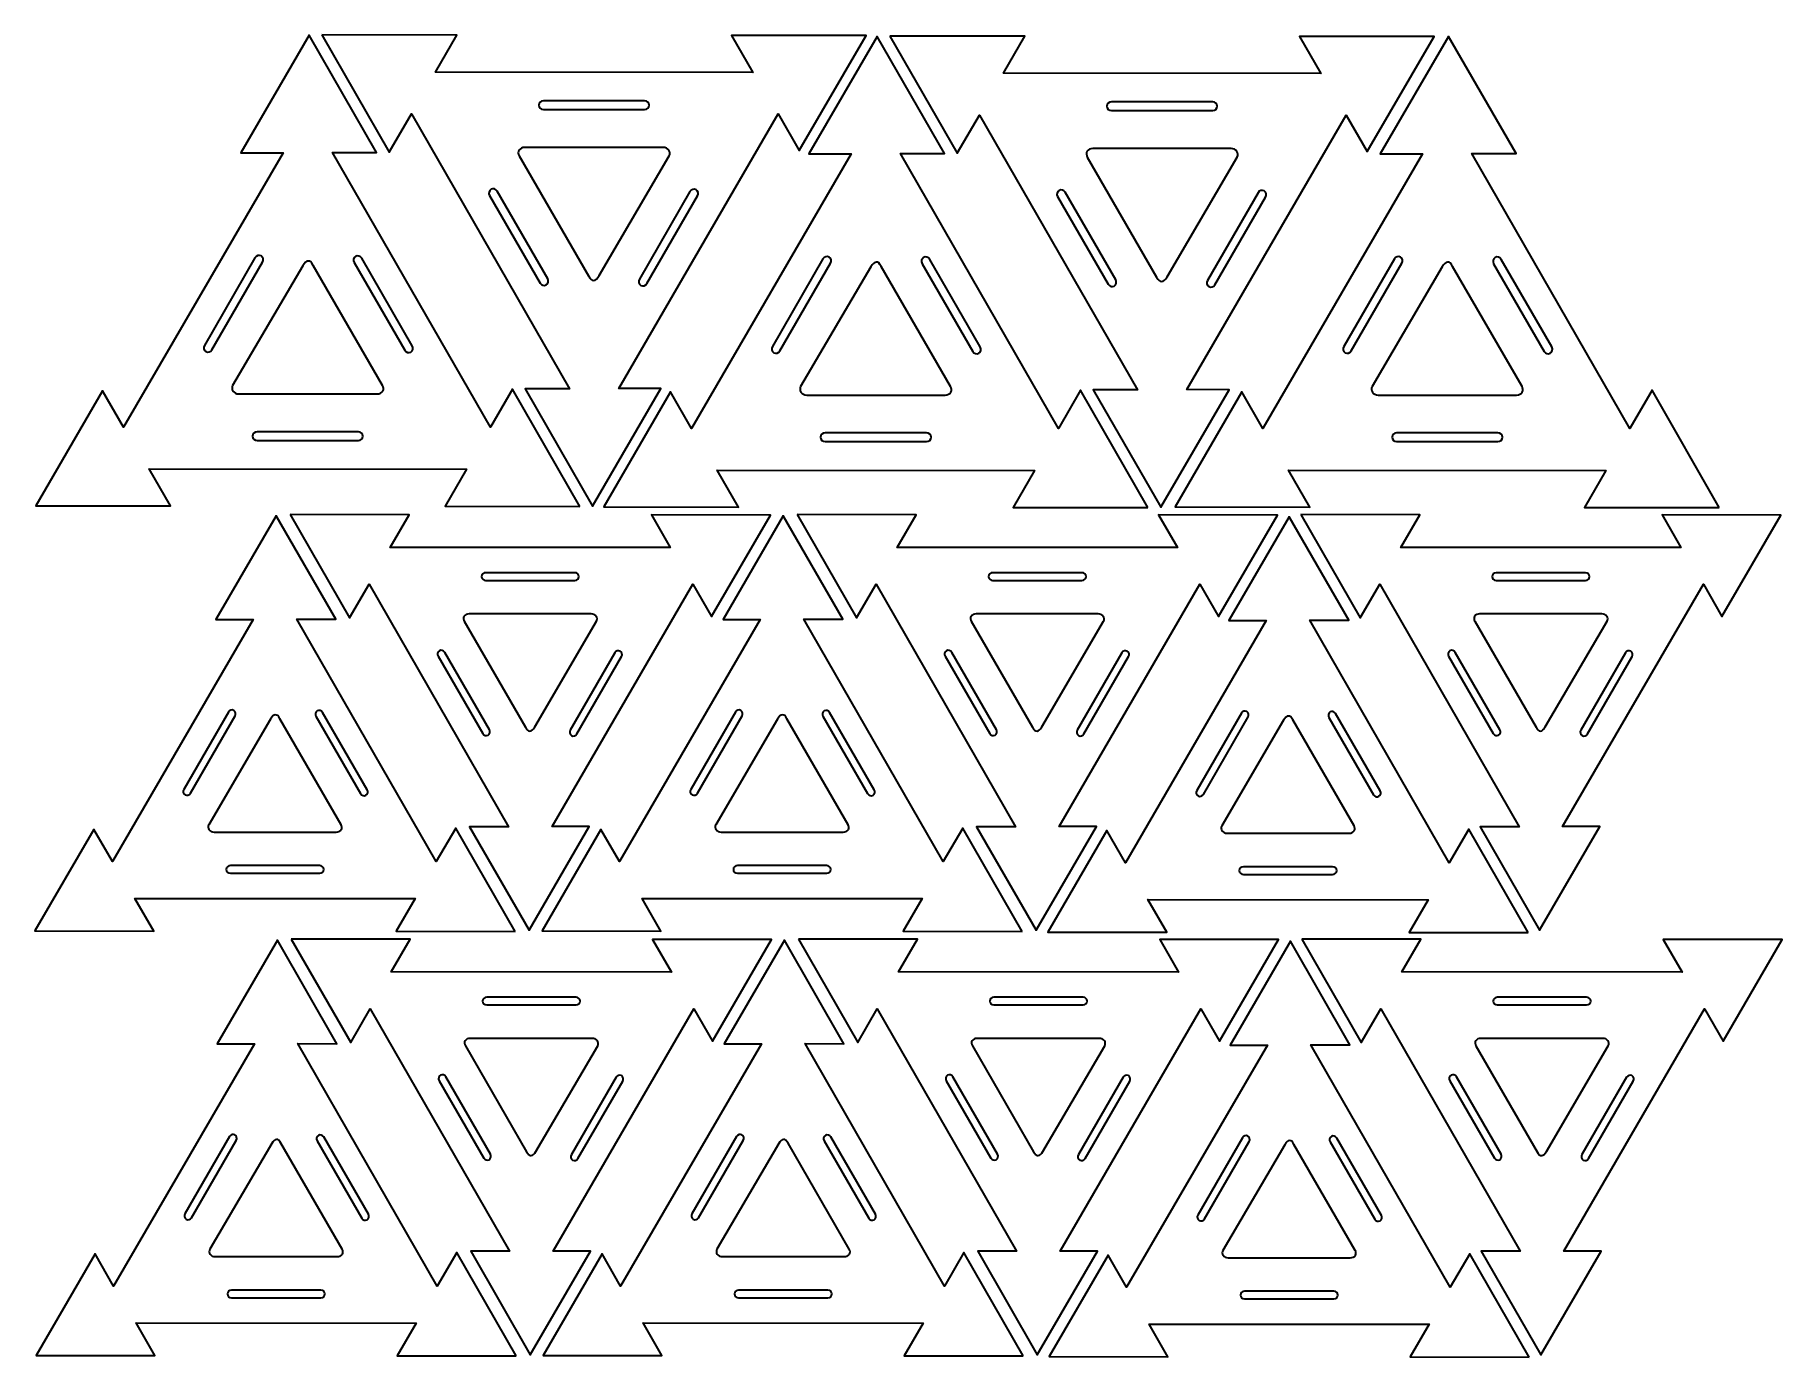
# Model space of a CAD drawing. Header units: inches. Extents: x 0 to 546, y -414 to -1.
import ezdxf

# ---------------------------------------------------------------- set-up
doc = ezdxf.new("R2010")
doc.units = ezdxf.units.IN
doc.header["$MEASUREMENT"] = 0
doc.layers.add('Resized', color=7, linetype='Continuous')

msp = doc.modelspace()

# ---------------------------------------------------------------- linework, layer by layer
at = {"layer": 'Resized', "color": 7, "lineweight": 35, "true_color": 0xffffff}
for points in [[(170.47, -148.44), (149.44, -111.82), (142.52, -123.73), (93.19, -37.85), (106.96, -37.87), (85.91, -1.21), (64.57, -37.94), (77.75, -37.95), (27.92, -123.73), (21.36, -112.32), (0.47, -148.27), (42.54, -148.31), (35.89, -136.73), (135.05, -136.83), (128.34, -148.39), (170.47, -148.44)], [(89.9, -1.12), (110.93, -37.74), (117.85, -25.82), (167.18, -111.7), (153.41, -111.69), (174.46, -148.35), (195.8, -111.62), (182.62, -111.6), (232.45, -25.82), (239.01, -37.24), (259.9, -1.29), (217.83, -1.25), (224.48, -12.83), (125.32, -12.73), (132.03, -1.16), (89.9, -1.12)], [(347.92, -148.79), (326.89, -112.17), (319.97, -124.09), (270.64, -38.21), (284.41, -38.22), (263.35, -1.57), (242.02, -38.29), (255.2, -38.31), (205.36, -124.09), (198.8, -112.67), (177.92, -148.62), (219.98, -148.66), (213.33, -137.08), (312.5, -137.18), (305.78, -148.75), (347.92, -148.79)], [(267.35, -1.47), (288.38, -38.09), (295.3, -26.18), (344.63, -112.06), (330.86, -112.04), (351.91, -148.7), (373.25, -111.97), (360.06, -111.96), (409.9, -26.18), (416.46, -37.59), (437.35, -1.64), (395.28, -1.6), (401.93, -13.18), (302.76, -13.08), (309.48, -1.52), (267.35, -1.47)], [(526.42, -148.79), (505.39, -112.17), (498.47, -124.09), (449.14, -38.21), (462.91, -38.22), (441.86, -1.57), (420.52, -38.29), (433.71, -38.31), (383.87, -124.09), (377.31, -112.67), (356.42, -148.62), (398.49, -148.66), (391.84, -137.08), (491.01, -137.18), (484.29, -148.75), (526.42, -148.79)], [(150.24, -281.24), (131.68, -248.93), (125.58, -259.44), (82.05, -183.67), (94.2, -183.68), (75.62, -151.34), (56.8, -183.74), (68.43, -183.76), (24.46, -259.44), (18.67, -249.37), (0.24, -281.09), (37.36, -281.13), (31.49, -270.91), (118.99, -271), (113.06, -281.2), (150.24, -281.24)], [(79.97, -150.98), (98.53, -183.29), (104.63, -172.78), (148.16, -248.56), (136.01, -248.55), (154.58, -280.89), (173.41, -248.48), (161.78, -248.47), (205.75, -172.78), (211.54, -182.86), (229.97, -151.14), (192.85, -151.1), (198.72, -161.31), (111.22, -161.23), (117.15, -151.02), (79.97, -150.98)], [(308.64, -281.24), (290.08, -248.93), (283.97, -259.44), (240.45, -183.67), (252.6, -183.68), (234.02, -151.34), (215.19, -183.74), (226.83, -183.76), (182.85, -259.44), (177.07, -249.37), (158.64, -281.09), (195.76, -281.13), (189.89, -270.91), (277.39, -271), (271.46, -281.2), (308.64, -281.24)], [(238.37, -150.98), (256.92, -183.29), (263.03, -172.78), (306.56, -248.56), (294.4, -248.55), (312.98, -280.89), (331.81, -248.48), (320.18, -248.47), (364.15, -172.78), (369.94, -182.86), (388.37, -151.14), (351.25, -151.1), (357.12, -161.31), (269.62, -161.23), (275.54, -151.02), (238.37, -150.98)], [(466.68, -281.59), (448.12, -249.29), (442.02, -259.8), (398.49, -184.02), (410.64, -184.03), (392.07, -151.69), (373.24, -184.1), (384.87, -184.11), (340.9, -259.8), (335.11, -249.72), (316.68, -281.44), (353.8, -281.48), (347.93, -271.27), (435.43, -271.35), (429.5, -281.56), (466.68, -281.59)], [(395.67, -150.99), (414.22, -183.29), (420.33, -172.78), (463.86, -248.56), (451.7, -248.55), (470.28, -280.89), (489.11, -248.48), (477.48, -248.47), (521.45, -172.78), (527.24, -182.86), (545.67, -151.14), (508.55, -151.1), (514.42, -161.31), (426.92, -161.23), (432.84, -151.02), (395.67, -150.99)], [(80.32, -283.63), (98.88, -315.94), (104.99, -305.43), (148.51, -381.2), (136.36, -381.19), (154.94, -413.53), (173.76, -381.13), (162.13, -381.11), (206.11, -305.43), (211.89, -315.5), (230.32, -283.78), (193.2, -283.74), (199.07, -293.96), (111.57, -293.87), (117.5, -283.67), (80.32, -283.63)], [(238.72, -283.63), (257.28, -315.94), (263.38, -305.43), (306.91, -381.2), (294.76, -381.19), (313.33, -413.53), (332.16, -381.13), (320.53, -381.11), (364.5, -305.43), (370.29, -315.5), (388.72, -283.78), (351.6, -283.74), (357.47, -293.96), (269.97, -293.87), (275.9, -283.67), (238.72, -283.63)], [(396.02, -283.63), (414.58, -315.94), (420.68, -305.43), (464.21, -381.2), (452.06, -381.19), (470.63, -413.53), (489.46, -381.13), (477.83, -381.12), (521.8, -305.43), (527.59, -315.5), (546.02, -283.78), (508.9, -283.74), (514.77, -293.96), (427.27, -293.87), (433.2, -283.67), (396.02, -283.63)], [(150.59, -413.89), (132.04, -381.58), (125.93, -392.09), (82.4, -316.31), (94.55, -316.32), (75.98, -283.98), (57.15, -316.39), (68.78, -316.4), (24.81, -392.09), (19.02, -382.01), (0.59, -413.73), (37.71, -413.77), (31.84, -403.56), (119.34, -403.65), (113.42, -413.85), (150.59, -413.89)], [(308.99, -413.89), (290.43, -381.58), (284.33, -392.09), (240.8, -316.31), (252.95, -316.32), (234.37, -283.98), (215.55, -316.39), (227.18, -316.4), (183.21, -392.09), (177.42, -382.01), (158.99, -413.73), (196.11, -413.77), (190.24, -403.56), (277.74, -403.65), (271.81, -413.85), (308.99, -413.89)], [(467.04, -414.24), (448.48, -381.93), (442.37, -392.44), (398.85, -316.66), (411, -316.68), (392.42, -284.33), (373.59, -316.74), (385.23, -316.75), (341.25, -392.44), (335.46, -382.37), (317.04, -414.09), (354.15, -414.12), (348.29, -403.91), (435.79, -404), (429.86, -414.2), (467.04, -414.24)]]:
    msp.add_lwpolyline(points, dxfattribs=at)
for points, knots in [([(159.09, -21.71), (159.09, -21.71), (190.71, -21.71), (190.71, -21.71), (191.51, -21.71), (192.15, -22.32), (192.15, -23.07), (192.15, -23.82), (191.51, -24.43), (190.71, -24.43), (190.71, -24.43), (159.09, -24.43), (159.09, -24.43), (158.29, -24.43), (157.65, -23.82), (157.65, -23.07), (157.65, -22.32), (158.29, -21.71), (159.09, -21.71)], [0, 0, 0, 0, 1, 1, 1, 2, 2, 2, 3, 3, 3, 4, 4, 4, 5, 5, 5, 6, 6, 6, 6]), ([(336.53, -22.07), (336.53, -22.07), (368.16, -22.07), (368.16, -22.07), (368.95, -22.07), (369.6, -22.67), (369.6, -23.42), (369.6, -24.17), (368.95, -24.78), (368.16, -24.78), (368.16, -24.78), (336.53, -24.78), (336.53, -24.78), (335.74, -24.78), (335.09, -24.17), (335.09, -23.42), (335.09, -22.67), (335.74, -22.07), (336.53, -22.07)], [0, 0, 0, 0, 1, 1, 1, 2, 2, 2, 3, 3, 3, 4, 4, 4, 5, 5, 5, 6, 6, 6, 6]), ([(151.44, -37.17), (151.92, -36.58), (152.42, -36.28), (153.23, -36.28), (153.23, -36.28), (196.48, -36.28), (196.48, -36.28), (197.29, -36.28), (197.79, -36.58), (198.27, -37.17), (198.65, -37.63), (198.65, -38.37), (198.38, -38.91), (198.38, -38.91), (176.48, -76.31), (176.48, -76.31), (175.93, -77.26), (175.39, -77.8), (174.8, -77.8), (174.06, -77.8), (173.82, -77.53), (173.2, -76.43), (173.2, -76.43), (151.53, -38.91), (151.53, -38.91), (151.25, -38.37), (151.07, -37.63), (151.44, -37.17)], [0, 0, 0, 0, 1, 1, 1, 2, 2, 2, 3, 3, 3, 4, 4, 4, 5, 5, 5, 6, 6, 6, 7, 7, 7, 8, 8, 8, 9, 9, 9, 9]), ([(328.88, -37.52), (329.37, -36.93), (329.87, -36.63), (330.68, -36.63), (330.68, -36.63), (373.93, -36.63), (373.93, -36.63), (374.74, -36.63), (375.24, -36.93), (375.72, -37.52), (376.09, -37.98), (376.09, -38.73), (375.82, -39.27), (375.82, -39.27), (353.93, -76.66), (353.93, -76.66), (353.38, -77.62), (352.84, -78.15), (352.25, -78.15), (351.51, -78.15), (351.26, -77.88), (350.65, -76.78), (350.65, -76.78), (328.97, -39.27), (328.97, -39.27), (328.7, -38.73), (328.51, -37.98), (328.88, -37.52)], [0, 0, 0, 0, 1, 1, 1, 2, 2, 2, 3, 3, 3, 4, 4, 4, 5, 5, 5, 6, 6, 6, 7, 7, 7, 8, 8, 8, 9, 9, 9, 9]), ([(142.71, -49.36), (143.36, -48.98), (144.21, -49.23), (144.6, -49.92), (144.6, -49.92), (160.42, -77.31), (160.42, -77.31), (160.81, -78), (160.61, -78.86), (159.96, -79.24), (159.31, -79.61), (158.46, -79.36), (158.06, -78.67), (158.06, -78.67), (142.25, -51.28), (142.25, -51.28), (141.85, -50.59), (142.06, -49.73), (142.71, -49.36)], [0, 0, 0, 0, 1, 1, 1, 2, 2, 2, 3, 3, 3, 4, 4, 4, 5, 5, 5, 6, 6, 6, 6]), ([(206.76, -49.5), (207.41, -49.87), (207.61, -50.73), (207.21, -51.42), (207.21, -51.42), (191.4, -78.81), (191.4, -78.81), (191, -79.5), (190.15, -79.76), (189.51, -79.38), (188.86, -79.01), (188.65, -78.14), (189.05, -77.45), (189.05, -77.45), (204.86, -50.07), (204.86, -50.07), (205.26, -49.38), (206.11, -49.12), (206.76, -49.5)], [0, 0, 0, 0, 1, 1, 1, 2, 2, 2, 3, 3, 3, 4, 4, 4, 5, 5, 5, 6, 6, 6, 6]), ([(320.16, -49.71), (320.81, -49.33), (321.65, -49.59), (322.05, -50.28), (322.05, -50.28), (337.86, -77.66), (337.86, -77.66), (338.26, -78.35), (338.06, -79.22), (337.41, -79.59), (336.76, -79.97), (335.91, -79.71), (335.51, -79.02), (335.51, -79.02), (319.7, -51.64), (319.7, -51.64), (319.3, -50.95), (319.51, -50.08), (320.16, -49.71)], [0, 0, 0, 0, 1, 1, 1, 2, 2, 2, 3, 3, 3, 4, 4, 4, 5, 5, 5, 6, 6, 6, 6]), ([(384.21, -49.85), (384.86, -50.23), (385.06, -51.09), (384.66, -51.78), (384.66, -51.78), (368.85, -79.16), (368.85, -79.16), (368.45, -79.85), (367.6, -80.11), (366.95, -79.73), (366.3, -79.36), (366.1, -78.5), (366.5, -77.81), (366.5, -77.81), (382.31, -50.42), (382.31, -50.42), (382.71, -49.73), (383.56, -49.47), (384.21, -49.85)], [0, 0, 0, 0, 1, 1, 1, 2, 2, 2, 3, 3, 3, 4, 4, 4, 5, 5, 5, 6, 6, 6, 6]), ([(53.61, -100.06), (52.96, -99.69), (52.76, -98.82), (53.16, -98.13), (53.16, -98.13), (68.97, -70.75), (68.97, -70.75), (69.37, -70.06), (70.21, -69.8), (70.86, -70.18), (71.51, -70.55), (71.72, -71.42), (71.32, -72.11), (71.32, -72.11), (55.51, -99.49), (55.51, -99.49), (55.11, -100.18), (54.26, -100.44), (53.61, -100.06)], [0, 0, 0, 0, 1, 1, 1, 2, 2, 2, 3, 3, 3, 4, 4, 4, 5, 5, 5, 6, 6, 6, 6]), ([(117.66, -100.2), (117.01, -100.58), (116.16, -100.32), (115.76, -99.63), (115.76, -99.63), (99.95, -72.25), (99.95, -72.25), (99.55, -71.56), (99.76, -70.7), (100.41, -70.32), (101.06, -69.94), (101.91, -70.2), (102.31, -70.89), (102.31, -70.89), (118.12, -98.28), (118.12, -98.28), (118.52, -98.97), (118.31, -99.83), (117.66, -100.2)], [0, 0, 0, 0, 1, 1, 1, 2, 2, 2, 3, 3, 3, 4, 4, 4, 5, 5, 5, 6, 6, 6, 6]), ([(231.06, -100.41), (230.41, -100.04), (230.2, -99.18), (230.6, -98.49), (230.6, -98.49), (246.41, -71.1), (246.41, -71.1), (246.81, -70.41), (247.66, -70.16), (248.31, -70.53), (248.96, -70.91), (249.17, -71.77), (248.77, -72.46), (248.77, -72.46), (232.96, -99.85), (232.96, -99.85), (232.56, -100.53), (231.71, -100.79), (231.06, -100.41)], [0, 0, 0, 0, 1, 1, 1, 2, 2, 2, 3, 3, 3, 4, 4, 4, 5, 5, 5, 6, 6, 6, 6]), ([(295.11, -100.56), (294.46, -100.93), (293.61, -100.68), (293.21, -99.99), (293.21, -99.99), (277.4, -72.6), (277.4, -72.6), (277, -71.91), (277.21, -71.05), (277.86, -70.67), (278.51, -70.3), (279.35, -70.55), (279.75, -71.24), (279.75, -71.24), (295.56, -98.63), (295.56, -98.63), (295.96, -99.32), (295.76, -100.18), (295.11, -100.56)], [0, 0, 0, 0, 1, 1, 1, 2, 2, 2, 3, 3, 3, 4, 4, 4, 5, 5, 5, 6, 6, 6, 6]), ([(409.56, -100.41), (408.91, -100.04), (408.71, -99.18), (409.11, -98.49), (409.11, -98.49), (424.92, -71.1), (424.92, -71.1), (425.32, -70.41), (426.17, -70.16), (426.82, -70.53), (427.47, -70.91), (427.67, -71.77), (427.27, -72.46), (427.27, -72.46), (411.46, -99.85), (411.46, -99.85), (411.06, -100.53), (410.21, -100.79), (409.56, -100.41)], [0, 0, 0, 0, 1, 1, 1, 2, 2, 2, 3, 3, 3, 4, 4, 4, 5, 5, 5, 6, 6, 6, 6]), ([(473.61, -100.56), (472.96, -100.93), (472.12, -100.68), (471.72, -99.99), (471.72, -99.99), (455.91, -72.6), (455.91, -72.6), (455.51, -71.91), (455.71, -71.05), (456.36, -70.67), (457.01, -70.3), (457.86, -70.55), (458.26, -71.24), (458.26, -71.24), (474.07, -98.63), (474.07, -98.63), (474.47, -99.32), (474.26, -100.18), (473.61, -100.56)], [0, 0, 0, 0, 1, 1, 1, 2, 2, 2, 3, 3, 3, 4, 4, 4, 5, 5, 5, 6, 6, 6, 6]), ([(108.93, -112.39), (108.45, -112.98), (107.95, -113.28), (107.14, -113.28), (107.14, -113.28), (63.89, -113.28), (63.89, -113.28), (63.08, -113.28), (62.58, -112.98), (62.09, -112.39), (61.72, -111.93), (61.72, -111.19), (61.99, -110.65), (61.99, -110.65), (83.89, -73.25), (83.89, -73.25), (84.44, -72.3), (84.98, -71.76), (85.57, -71.76), (86.3, -71.76), (86.55, -72.03), (87.17, -73.13), (87.17, -73.13), (108.84, -110.65), (108.84, -110.65), (109.11, -111.19), (109.3, -111.93), (108.93, -112.39)], [0, 0, 0, 0, 1, 1, 1, 2, 2, 2, 3, 3, 3, 4, 4, 4, 5, 5, 5, 6, 6, 6, 7, 7, 7, 8, 8, 8, 9, 9, 9, 9]), ([(286.38, -112.74), (285.9, -113.33), (285.4, -113.63), (284.58, -113.63), (284.58, -113.63), (241.34, -113.63), (241.34, -113.63), (240.52, -113.63), (240.02, -113.33), (239.54, -112.74), (239.17, -112.28), (239.17, -111.54), (239.44, -111), (239.44, -111), (261.34, -73.6), (261.34, -73.6), (261.89, -72.65), (262.42, -72.11), (263.01, -72.11), (263.75, -72.11), (264, -72.38), (264.62, -73.48), (264.62, -73.48), (286.29, -111), (286.29, -111), (286.56, -111.54), (286.75, -112.28), (286.38, -112.74)], [0, 0, 0, 0, 1, 1, 1, 2, 2, 2, 3, 3, 3, 4, 4, 4, 5, 5, 5, 6, 6, 6, 7, 7, 7, 8, 8, 8, 9, 9, 9, 9]), ([(464.88, -112.74), (464.4, -113.33), (463.9, -113.63), (463.09, -113.63), (463.09, -113.63), (419.84, -113.63), (419.84, -113.63), (419.03, -113.63), (418.53, -113.33), (418.05, -112.74), (417.68, -112.28), (417.68, -111.54), (417.95, -111), (417.95, -111), (439.84, -73.6), (439.84, -73.6), (440.39, -72.65), (440.93, -72.11), (441.52, -72.11), (442.26, -72.11), (442.51, -72.38), (443.12, -73.48), (443.12, -73.48), (464.8, -111), (464.8, -111), (465.07, -111.54), (465.26, -112.28), (464.88, -112.74)], [0, 0, 0, 0, 1, 1, 1, 2, 2, 2, 3, 3, 3, 4, 4, 4, 5, 5, 5, 6, 6, 6, 7, 7, 7, 8, 8, 8, 9, 9, 9, 9]), ([(101.28, -127.84), (101.28, -127.84), (69.66, -127.84), (69.66, -127.84), (68.86, -127.84), (68.22, -127.24), (68.22, -126.49), (68.22, -125.74), (68.86, -125.13), (69.66, -125.13), (69.66, -125.13), (101.28, -125.13), (101.28, -125.13), (102.08, -125.13), (102.72, -125.74), (102.72, -126.49), (102.72, -127.24), (102.08, -127.84), (101.28, -127.84)], [0, 0, 0, 0, 1, 1, 1, 2, 2, 2, 3, 3, 3, 4, 4, 4, 5, 5, 5, 6, 6, 6, 6]), ([(278.73, -128.2), (278.73, -128.2), (247.11, -128.2), (247.11, -128.2), (246.31, -128.2), (245.67, -127.59), (245.67, -126.84), (245.67, -126.09), (246.31, -125.48), (247.11, -125.48), (247.11, -125.48), (278.73, -125.48), (278.73, -125.48), (279.53, -125.48), (280.17, -126.09), (280.17, -126.84), (280.17, -127.59), (279.53, -128.2), (278.73, -128.2)], [0, 0, 0, 0, 1, 1, 1, 2, 2, 2, 3, 3, 3, 4, 4, 4, 5, 5, 5, 6, 6, 6, 6]), ([(457.24, -128.2), (457.24, -128.2), (425.61, -128.2), (425.61, -128.2), (424.82, -128.2), (424.17, -127.59), (424.17, -126.84), (424.17, -126.09), (424.82, -125.48), (425.61, -125.48), (425.61, -125.48), (457.24, -125.48), (457.24, -125.48), (458.03, -125.48), (458.68, -126.09), (458.68, -126.84), (458.68, -127.59), (458.03, -128.2), (457.24, -128.2)], [0, 0, 0, 0, 1, 1, 1, 2, 2, 2, 3, 3, 3, 4, 4, 4, 5, 5, 5, 6, 6, 6, 6]), ([(141.02, -169.15), (141.02, -169.15), (168.92, -169.15), (168.92, -169.15), (169.62, -169.15), (170.19, -169.69), (170.19, -170.35), (170.19, -171.02), (169.62, -171.55), (168.92, -171.55), (168.92, -171.55), (141.02, -171.55), (141.02, -171.55), (140.31, -171.55), (139.75, -171.02), (139.75, -170.35), (139.75, -169.69), (140.31, -169.15), (141.02, -169.15)], [0, 0, 0, 0, 1, 1, 1, 2, 2, 2, 3, 3, 3, 4, 4, 4, 5, 5, 5, 6, 6, 6, 6]), ([(299.41, -169.15), (299.41, -169.15), (327.32, -169.15), (327.32, -169.15), (328.02, -169.15), (328.59, -169.69), (328.59, -170.35), (328.59, -171.02), (328.02, -171.55), (327.32, -171.55), (327.32, -171.55), (299.41, -171.55), (299.41, -171.55), (298.71, -171.55), (298.14, -171.02), (298.14, -170.35), (298.14, -169.69), (298.71, -169.15), (299.41, -169.15)], [0, 0, 0, 0, 1, 1, 1, 2, 2, 2, 3, 3, 3, 4, 4, 4, 5, 5, 5, 6, 6, 6, 6]), ([(456.71, -169.16), (456.71, -169.16), (484.62, -169.16), (484.62, -169.16), (485.32, -169.16), (485.89, -169.69), (485.89, -170.35), (485.89, -171.02), (485.32, -171.55), (484.62, -171.55), (484.62, -171.55), (456.71, -171.55), (456.71, -171.55), (456.01, -171.55), (455.44, -171.02), (455.44, -170.35), (455.44, -169.69), (456.01, -169.16), (456.71, -169.16)], [0, 0, 0, 0, 1, 1, 1, 2, 2, 2, 3, 3, 3, 4, 4, 4, 5, 5, 5, 6, 6, 6, 6]), ([(134.27, -182.79), (134.69, -182.27), (135.13, -182.01), (135.85, -182.01), (135.85, -182.01), (174.01, -182.01), (174.01, -182.01), (174.73, -182.01), (175.17, -182.27), (175.59, -182.79), (175.92, -183.2), (175.92, -183.85), (175.68, -184.33), (175.68, -184.33), (156.37, -217.33), (156.37, -217.33), (155.88, -218.17), (155.41, -218.64), (154.89, -218.64), (154.23, -218.64), (154.01, -218.41), (153.47, -217.43), (153.47, -217.43), (134.35, -184.33), (134.35, -184.33), (134.11, -183.85), (133.94, -183.2), (134.27, -182.79)], [0, 0, 0, 0, 1, 1, 1, 2, 2, 2, 3, 3, 3, 4, 4, 4, 5, 5, 5, 6, 6, 6, 7, 7, 7, 8, 8, 8, 9, 9, 9, 9]), ([(292.66, -182.79), (293.09, -182.27), (293.53, -182.01), (294.25, -182.01), (294.25, -182.01), (332.41, -182.01), (332.41, -182.01), (333.12, -182.01), (333.57, -182.27), (333.99, -182.79), (334.32, -183.2), (334.32, -183.85), (334.08, -184.33), (334.08, -184.33), (314.76, -217.33), (314.76, -217.33), (314.27, -218.17), (313.8, -218.64), (313.28, -218.64), (312.63, -218.64), (312.41, -218.41), (311.87, -217.43), (311.87, -217.43), (292.74, -184.33), (292.74, -184.33), (292.5, -183.85), (292.34, -183.2), (292.66, -182.79)], [0, 0, 0, 0, 1, 1, 1, 2, 2, 2, 3, 3, 3, 4, 4, 4, 5, 5, 5, 6, 6, 6, 7, 7, 7, 8, 8, 8, 9, 9, 9, 9]), ([(449.96, -182.79), (450.39, -182.27), (450.83, -182.01), (451.55, -182.01), (451.55, -182.01), (489.71, -182.01), (489.71, -182.01), (490.42, -182.01), (490.87, -182.27), (491.29, -182.79), (491.62, -183.2), (491.62, -183.85), (491.38, -184.33), (491.38, -184.33), (472.06, -217.33), (472.06, -217.33), (471.57, -218.17), (471.1, -218.64), (470.58, -218.64), (469.93, -218.64), (469.71, -218.41), (469.17, -217.43), (469.17, -217.43), (450.04, -184.33), (450.04, -184.33), (449.8, -183.85), (449.64, -183.2), (449.96, -182.79)], [0, 0, 0, 0, 1, 1, 1, 2, 2, 2, 3, 3, 3, 4, 4, 4, 5, 5, 5, 6, 6, 6, 7, 7, 7, 8, 8, 8, 9, 9, 9, 9]), ([(126.57, -193.54), (127.14, -193.21), (127.89, -193.44), (128.24, -194.05), (128.24, -194.05), (142.19, -218.21), (142.19, -218.21), (142.54, -218.82), (142.36, -219.58), (141.79, -219.91), (141.22, -220.24), (140.47, -220.02), (140.11, -219.41), (140.11, -219.41), (126.16, -195.24), (126.16, -195.24), (125.81, -194.64), (125.99, -193.88), (126.57, -193.54)], [0, 0, 0, 0, 1, 1, 1, 2, 2, 2, 3, 3, 3, 4, 4, 4, 5, 5, 5, 6, 6, 6, 6]), ([(183.08, -193.67), (183.65, -194), (183.83, -194.76), (183.48, -195.37), (183.48, -195.37), (169.53, -219.54), (169.53, -219.54), (169.18, -220.14), (168.43, -220.37), (167.86, -220.04), (167.28, -219.71), (167.1, -218.94), (167.45, -218.34), (167.45, -218.34), (181.41, -194.17), (181.41, -194.17), (181.76, -193.56), (182.51, -193.34), (183.08, -193.67)], [0, 0, 0, 0, 1, 1, 1, 2, 2, 2, 3, 3, 3, 4, 4, 4, 5, 5, 5, 6, 6, 6, 6]), ([(284.96, -193.54), (285.54, -193.21), (286.28, -193.44), (286.64, -194.05), (286.64, -194.05), (300.59, -218.21), (300.59, -218.21), (300.94, -218.82), (300.76, -219.58), (300.19, -219.91), (299.61, -220.24), (298.86, -220.02), (298.51, -219.41), (298.51, -219.41), (284.56, -195.24), (284.56, -195.24), (284.21, -194.64), (284.39, -193.88), (284.96, -193.54)], [0, 0, 0, 0, 1, 1, 1, 2, 2, 2, 3, 3, 3, 4, 4, 4, 5, 5, 5, 6, 6, 6, 6]), ([(341.48, -193.67), (342.05, -194), (342.23, -194.76), (341.88, -195.37), (341.88, -195.37), (327.93, -219.54), (327.93, -219.54), (327.58, -220.14), (326.83, -220.37), (326.25, -220.04), (325.68, -219.71), (325.5, -218.94), (325.85, -218.34), (325.85, -218.34), (339.8, -194.17), (339.8, -194.17), (340.15, -193.56), (340.9, -193.34), (341.48, -193.67)], [0, 0, 0, 0, 1, 1, 1, 2, 2, 2, 3, 3, 3, 4, 4, 4, 5, 5, 5, 6, 6, 6, 6]), ([(442.26, -193.54), (442.84, -193.21), (443.58, -193.44), (443.94, -194.05), (443.94, -194.05), (457.89, -218.21), (457.89, -218.21), (458.24, -218.82), (458.06, -219.58), (457.49, -219.91), (456.91, -220.24), (456.16, -220.02), (455.81, -219.41), (455.81, -219.41), (441.86, -195.25), (441.86, -195.25), (441.51, -194.64), (441.69, -193.88), (442.26, -193.54)], [0, 0, 0, 0, 1, 1, 1, 2, 2, 2, 3, 3, 3, 4, 4, 4, 5, 5, 5, 6, 6, 6, 6]), ([(498.78, -193.67), (499.35, -194), (499.53, -194.76), (499.18, -195.37), (499.18, -195.37), (485.23, -219.54), (485.23, -219.54), (484.88, -220.14), (484.13, -220.37), (483.55, -220.04), (482.98, -219.71), (482.8, -218.95), (483.15, -218.34), (483.15, -218.34), (497.1, -194.17), (497.1, -194.17), (497.45, -193.56), (498.2, -193.34), (498.78, -193.67)], [0, 0, 0, 0, 1, 1, 1, 2, 2, 2, 3, 3, 3, 4, 4, 4, 5, 5, 5, 6, 6, 6, 6]), ([(47.13, -238.56), (46.56, -238.23), (46.38, -237.46), (46.73, -236.86), (46.73, -236.86), (60.68, -212.69), (60.68, -212.69), (61.03, -212.08), (61.78, -211.86), (62.35, -212.19), (62.93, -212.52), (63.11, -213.28), (62.75, -213.89), (62.75, -213.89), (48.8, -238.05), (48.8, -238.05), (48.45, -238.66), (47.7, -238.89), (47.13, -238.56)], [0, 0, 0, 0, 1, 1, 1, 2, 2, 2, 3, 3, 3, 4, 4, 4, 5, 5, 5, 6, 6, 6, 6]), ([(103.64, -238.68), (103.07, -239.01), (102.32, -238.79), (101.97, -238.18), (101.97, -238.18), (88.02, -214.01), (88.02, -214.01), (87.67, -213.41), (87.85, -212.64), (88.42, -212.31), (88.99, -211.98), (89.74, -212.21), (90.09, -212.82), (90.09, -212.82), (104.05, -236.98), (104.05, -236.98), (104.4, -237.59), (104.22, -238.35), (103.64, -238.68)], [0, 0, 0, 0, 1, 1, 1, 2, 2, 2, 3, 3, 3, 4, 4, 4, 5, 5, 5, 6, 6, 6, 6]), ([(205.53, -238.56), (204.95, -238.23), (204.77, -237.46), (205.12, -236.86), (205.12, -236.86), (219.08, -212.69), (219.08, -212.69), (219.43, -212.08), (220.18, -211.86), (220.75, -212.19), (221.32, -212.52), (221.5, -213.28), (221.15, -213.89), (221.15, -213.89), (207.2, -238.05), (207.2, -238.05), (206.85, -238.66), (206.1, -238.89), (205.53, -238.56)], [0, 0, 0, 0, 1, 1, 1, 2, 2, 2, 3, 3, 3, 4, 4, 4, 5, 5, 5, 6, 6, 6, 6]), ([(262.04, -238.68), (261.47, -239.01), (260.72, -238.79), (260.37, -238.18), (260.37, -238.18), (246.42, -214.01), (246.42, -214.01), (246.06, -213.41), (246.24, -212.64), (246.82, -212.31), (247.39, -211.98), (248.14, -212.21), (248.49, -212.82), (248.49, -212.82), (262.44, -236.98), (262.44, -236.98), (262.79, -237.59), (262.61, -238.35), (262.04, -238.68)], [0, 0, 0, 0, 1, 1, 1, 2, 2, 2, 3, 3, 3, 4, 4, 4, 5, 5, 5, 6, 6, 6, 6]), ([(363.57, -238.91), (363, -238.58), (362.82, -237.82), (363.17, -237.21), (363.17, -237.21), (377.12, -213.04), (377.12, -213.04), (377.47, -212.44), (378.22, -212.21), (378.79, -212.54), (379.37, -212.87), (379.55, -213.63), (379.2, -214.24), (379.2, -214.24), (365.24, -238.41), (365.24, -238.41), (364.89, -239.02), (364.14, -239.24), (363.57, -238.91)], [0, 0, 0, 0, 1, 1, 1, 2, 2, 2, 3, 3, 3, 4, 4, 4, 5, 5, 5, 6, 6, 6, 6]), ([(420.09, -239.03), (419.51, -239.37), (418.76, -239.14), (418.41, -238.53), (418.41, -238.53), (404.46, -214.37), (404.46, -214.37), (404.11, -213.76), (404.29, -213), (404.86, -212.67), (405.44, -212.34), (406.18, -212.56), (406.54, -213.17), (406.54, -213.17), (420.49, -237.33), (420.49, -237.33), (420.84, -237.94), (420.66, -238.7), (420.09, -239.03)], [0, 0, 0, 0, 1, 1, 1, 2, 2, 2, 3, 3, 3, 4, 4, 4, 5, 5, 5, 6, 6, 6, 6]), ([(95.94, -249.43), (95.52, -249.95), (95.07, -250.22), (94.36, -250.22), (94.36, -250.22), (56.2, -250.22), (56.2, -250.22), (55.48, -250.22), (55.04, -249.95), (54.61, -249.43), (54.29, -249.03), (54.29, -248.37), (54.53, -247.9), (54.53, -247.9), (73.84, -214.9), (73.84, -214.9), (74.33, -214.06), (74.8, -213.58), (75.32, -213.58), (75.98, -213.58), (76.2, -213.82), (76.74, -214.79), (76.74, -214.79), (95.86, -247.9), (95.86, -247.9), (96.1, -248.37), (96.27, -249.03), (95.94, -249.43)], [0, 0, 0, 0, 1, 1, 1, 2, 2, 2, 3, 3, 3, 4, 4, 4, 5, 5, 5, 6, 6, 6, 7, 7, 7, 8, 8, 8, 9, 9, 9, 9]), ([(254.34, -249.43), (253.91, -249.95), (253.47, -250.22), (252.76, -250.22), (252.76, -250.22), (214.6, -250.22), (214.6, -250.22), (213.88, -250.22), (213.44, -249.95), (213.01, -249.43), (212.68, -249.03), (212.68, -248.37), (212.92, -247.9), (212.92, -247.9), (232.24, -214.9), (232.24, -214.9), (232.73, -214.06), (233.2, -213.58), (233.72, -213.58), (234.37, -213.58), (234.59, -213.82), (235.14, -214.79), (235.14, -214.79), (254.26, -247.9), (254.26, -247.9), (254.5, -248.37), (254.67, -249.03), (254.34, -249.43)], [0, 0, 0, 0, 1, 1, 1, 2, 2, 2, 3, 3, 3, 4, 4, 4, 5, 5, 5, 6, 6, 6, 7, 7, 7, 8, 8, 8, 9, 9, 9, 9]), ([(412.38, -249.78), (411.96, -250.31), (411.52, -250.57), (410.8, -250.57), (410.8, -250.57), (372.64, -250.57), (372.64, -250.57), (371.92, -250.57), (371.48, -250.31), (371.06, -249.78), (370.73, -249.38), (370.73, -248.72), (370.97, -248.25), (370.97, -248.25), (390.29, -215.25), (390.29, -215.25), (390.77, -214.41), (391.24, -213.93), (391.77, -213.93), (392.42, -213.93), (392.64, -214.17), (393.18, -215.14), (393.18, -215.14), (412.31, -248.25), (412.31, -248.25), (412.54, -248.72), (412.71, -249.38), (412.38, -249.78)], [0, 0, 0, 0, 1, 1, 1, 2, 2, 2, 3, 3, 3, 4, 4, 4, 5, 5, 5, 6, 6, 6, 7, 7, 7, 8, 8, 8, 9, 9, 9, 9]), ([(89.19, -263.07), (89.19, -263.07), (61.29, -263.07), (61.29, -263.07), (60.59, -263.07), (60.02, -262.53), (60.02, -261.87), (60.02, -261.21), (60.59, -260.67), (61.29, -260.67), (61.29, -260.67), (89.19, -260.67), (89.19, -260.67), (89.89, -260.67), (90.46, -261.21), (90.46, -261.87), (90.46, -262.53), (89.89, -263.07), (89.19, -263.07)], [0, 0, 0, 0, 1, 1, 1, 2, 2, 2, 3, 3, 3, 4, 4, 4, 5, 5, 5, 6, 6, 6, 6]), ([(247.59, -263.07), (247.59, -263.07), (219.69, -263.07), (219.69, -263.07), (218.98, -263.07), (218.41, -262.53), (218.41, -261.87), (218.41, -261.21), (218.98, -260.67), (219.69, -260.67), (219.69, -260.67), (247.59, -260.67), (247.59, -260.67), (248.29, -260.67), (248.86, -261.21), (248.86, -261.87), (248.86, -262.53), (248.29, -263.07), (247.59, -263.07)], [0, 0, 0, 0, 1, 1, 1, 2, 2, 2, 3, 3, 3, 4, 4, 4, 5, 5, 5, 6, 6, 6, 6]), ([(405.63, -263.42), (405.63, -263.42), (377.73, -263.42), (377.73, -263.42), (377.03, -263.42), (376.46, -262.89), (376.46, -262.23), (376.46, -261.56), (377.03, -261.03), (377.73, -261.03), (377.73, -261.03), (405.63, -261.03), (405.63, -261.03), (406.34, -261.03), (406.91, -261.56), (406.91, -262.23), (406.91, -262.89), (406.34, -263.42), (405.63, -263.42)], [0, 0, 0, 0, 1, 1, 1, 2, 2, 2, 3, 3, 3, 4, 4, 4, 5, 5, 5, 6, 6, 6, 6]), ([(141.37, -301.8), (141.37, -301.8), (169.27, -301.8), (169.27, -301.8), (169.98, -301.8), (170.54, -302.34), (170.54, -303), (170.54, -303.66), (169.98, -304.2), (169.27, -304.2), (169.27, -304.2), (141.37, -304.2), (141.37, -304.2), (140.67, -304.2), (140.1, -303.66), (140.1, -303), (140.1, -302.34), (140.67, -301.8), (141.37, -301.8)], [0, 0, 0, 0, 1, 1, 1, 2, 2, 2, 3, 3, 3, 4, 4, 4, 5, 5, 5, 6, 6, 6, 6]), ([(299.77, -301.8), (299.77, -301.8), (327.67, -301.8), (327.67, -301.8), (328.37, -301.8), (328.94, -302.34), (328.94, -303), (328.94, -303.66), (328.37, -304.2), (327.67, -304.2), (327.67, -304.2), (299.77, -304.2), (299.77, -304.2), (299.06, -304.2), (298.5, -303.66), (298.5, -303), (298.5, -302.34), (299.06, -301.8), (299.77, -301.8)], [0, 0, 0, 0, 1, 1, 1, 2, 2, 2, 3, 3, 3, 4, 4, 4, 5, 5, 5, 6, 6, 6, 6]), ([(457.07, -301.8), (457.07, -301.8), (484.97, -301.8), (484.97, -301.8), (485.67, -301.8), (486.24, -302.34), (486.24, -303), (486.24, -303.66), (485.67, -304.2), (484.97, -304.2), (484.97, -304.2), (457.07, -304.2), (457.07, -304.2), (456.36, -304.2), (455.79, -303.66), (455.79, -303), (455.79, -302.34), (456.36, -301.8), (457.07, -301.8)], [0, 0, 0, 0, 1, 1, 1, 2, 2, 2, 3, 3, 3, 4, 4, 4, 5, 5, 5, 6, 6, 6, 6]), ([(134.62, -315.44), (135.04, -314.92), (135.49, -314.65), (136.2, -314.65), (136.2, -314.65), (174.36, -314.65), (174.36, -314.65), (175.08, -314.65), (175.52, -314.92), (175.95, -315.44), (176.27, -315.84), (176.27, -316.5), (176.04, -316.97), (176.04, -316.97), (156.72, -349.97), (156.72, -349.97), (156.23, -350.81), (155.76, -351.29), (155.24, -351.29), (154.59, -351.29), (154.37, -351.05), (153.82, -350.08), (153.82, -350.08), (134.7, -316.97), (134.7, -316.97), (134.46, -316.5), (134.29, -315.84), (134.62, -315.44)], [0, 0, 0, 0, 1, 1, 1, 2, 2, 2, 3, 3, 3, 4, 4, 4, 5, 5, 5, 6, 6, 6, 7, 7, 7, 8, 8, 8, 9, 9, 9, 9]), ([(293.02, -315.44), (293.44, -314.92), (293.88, -314.65), (294.6, -314.65), (294.6, -314.65), (332.76, -314.65), (332.76, -314.65), (333.48, -314.65), (333.92, -314.92), (334.34, -315.44), (334.67, -315.84), (334.67, -316.5), (334.43, -316.97), (334.43, -316.97), (315.12, -349.97), (315.12, -349.97), (314.63, -350.81), (314.16, -351.29), (313.64, -351.29), (312.98, -351.29), (312.76, -351.05), (312.22, -350.08), (312.22, -350.08), (293.09, -316.97), (293.09, -316.97), (292.86, -316.5), (292.69, -315.84), (293.02, -315.44)], [0, 0, 0, 0, 1, 1, 1, 2, 2, 2, 3, 3, 3, 4, 4, 4, 5, 5, 5, 6, 6, 6, 7, 7, 7, 8, 8, 8, 9, 9, 9, 9]), ([(450.32, -315.44), (450.74, -314.92), (451.18, -314.65), (451.9, -314.65), (451.9, -314.65), (490.06, -314.65), (490.06, -314.65), (490.78, -314.65), (491.22, -314.92), (491.64, -315.44), (491.97, -315.84), (491.97, -316.5), (491.73, -316.98), (491.73, -316.98), (472.41, -349.97), (472.41, -349.97), (471.93, -350.81), (471.46, -351.29), (470.93, -351.29), (470.28, -351.29), (470.06, -351.05), (469.52, -350.08), (469.52, -350.08), (450.39, -316.98), (450.39, -316.98), (450.16, -316.5), (449.99, -315.84), (450.32, -315.44)], [0, 0, 0, 0, 1, 1, 1, 2, 2, 2, 3, 3, 3, 4, 4, 4, 5, 5, 5, 6, 6, 6, 7, 7, 7, 8, 8, 8, 9, 9, 9, 9]), ([(126.92, -326.19), (127.49, -325.86), (128.24, -326.08), (128.59, -326.69), (128.59, -326.69), (142.54, -350.86), (142.54, -350.86), (142.89, -351.46), (142.71, -352.23), (142.14, -352.56), (141.57, -352.89), (140.82, -352.66), (140.47, -352.05), (140.47, -352.05), (126.52, -327.89), (126.52, -327.89), (126.16, -327.28), (126.34, -326.52), (126.92, -326.19)], [0, 0, 0, 0, 1, 1, 1, 2, 2, 2, 3, 3, 3, 4, 4, 4, 5, 5, 5, 6, 6, 6, 6]), ([(183.43, -326.31), (184.01, -326.64), (184.19, -327.41), (183.84, -328.01), (183.84, -328.01), (169.88, -352.18), (169.88, -352.18), (169.53, -352.79), (168.78, -353.01), (168.21, -352.68), (167.64, -352.35), (167.46, -351.59), (167.81, -350.98), (167.81, -350.98), (181.76, -326.82), (181.76, -326.82), (182.11, -326.21), (182.86, -325.98), (183.43, -326.31)], [0, 0, 0, 0, 1, 1, 1, 2, 2, 2, 3, 3, 3, 4, 4, 4, 5, 5, 5, 6, 6, 6, 6]), ([(285.32, -326.19), (285.89, -325.86), (286.64, -326.08), (286.99, -326.69), (286.99, -326.69), (300.94, -350.86), (300.94, -350.86), (301.29, -351.46), (301.11, -352.23), (300.54, -352.56), (299.97, -352.89), (299.22, -352.66), (298.86, -352.05), (298.86, -352.05), (284.91, -327.89), (284.91, -327.89), (284.56, -327.28), (284.74, -326.52), (285.32, -326.19)], [0, 0, 0, 0, 1, 1, 1, 2, 2, 2, 3, 3, 3, 4, 4, 4, 5, 5, 5, 6, 6, 6, 6]), ([(341.83, -326.31), (342.4, -326.64), (342.58, -327.41), (342.23, -328.01), (342.23, -328.01), (328.28, -352.18), (328.28, -352.18), (327.93, -352.79), (327.18, -353.01), (326.61, -352.68), (326.03, -352.35), (325.85, -351.59), (326.2, -350.98), (326.2, -350.98), (340.16, -326.82), (340.16, -326.82), (340.51, -326.21), (341.26, -325.98), (341.83, -326.31)], [0, 0, 0, 0, 1, 1, 1, 2, 2, 2, 3, 3, 3, 4, 4, 4, 5, 5, 5, 6, 6, 6, 6]), ([(442.61, -326.19), (443.19, -325.86), (443.94, -326.08), (444.29, -326.69), (444.29, -326.69), (458.24, -350.86), (458.24, -350.86), (458.59, -351.46), (458.41, -352.23), (457.84, -352.56), (457.26, -352.89), (456.52, -352.66), (456.16, -352.06), (456.16, -352.06), (442.21, -327.89), (442.21, -327.89), (441.86, -327.28), (442.04, -326.52), (442.61, -326.19)], [0, 0, 0, 0, 1, 1, 1, 2, 2, 2, 3, 3, 3, 4, 4, 4, 5, 5, 5, 6, 6, 6, 6]), ([(499.13, -326.31), (499.7, -326.65), (499.88, -327.41), (499.53, -328.01), (499.53, -328.01), (485.58, -352.18), (485.58, -352.18), (485.23, -352.79), (484.48, -353.01), (483.91, -352.68), (483.33, -352.35), (483.15, -351.59), (483.5, -350.98), (483.5, -350.98), (497.46, -326.82), (497.46, -326.82), (497.81, -326.21), (498.56, -325.98), (499.13, -326.31)], [0, 0, 0, 0, 1, 1, 1, 2, 2, 2, 3, 3, 3, 4, 4, 4, 5, 5, 5, 6, 6, 6, 6]), ([(47.48, -371.2), (46.91, -370.87), (46.73, -370.11), (47.08, -369.5), (47.08, -369.5), (61.03, -345.34), (61.03, -345.34), (61.38, -344.73), (62.13, -344.5), (62.71, -344.83), (63.28, -345.16), (63.46, -345.93), (63.11, -346.53), (63.11, -346.53), (49.16, -370.7), (49.16, -370.7), (48.8, -371.31), (48.06, -371.53), (47.48, -371.2)], [0, 0, 0, 0, 1, 1, 1, 2, 2, 2, 3, 3, 3, 4, 4, 4, 5, 5, 5, 6, 6, 6, 6]), ([(96.29, -382.08), (95.87, -382.6), (95.43, -382.86), (94.71, -382.86), (94.71, -382.86), (56.55, -382.86), (56.55, -382.86), (55.83, -382.86), (55.39, -382.6), (54.97, -382.08), (54.64, -381.67), (54.64, -381.02), (54.88, -380.54), (54.88, -380.54), (74.2, -347.54), (74.2, -347.54), (74.69, -346.7), (75.16, -346.23), (75.68, -346.23), (76.33, -346.23), (76.55, -346.46), (77.09, -347.44), (77.09, -347.44), (96.22, -380.54), (96.22, -380.54), (96.46, -381.02), (96.62, -381.67), (96.29, -382.08)], [0, 0, 0, 0, 1, 1, 1, 2, 2, 2, 3, 3, 3, 4, 4, 4, 5, 5, 5, 6, 6, 6, 7, 7, 7, 8, 8, 8, 9, 9, 9, 9]), ([(104, -371.33), (103.42, -371.66), (102.67, -371.43), (102.32, -370.82), (102.32, -370.82), (88.37, -346.66), (88.37, -346.66), (88.02, -346.05), (88.2, -345.29), (88.77, -344.96), (89.35, -344.63), (90.1, -344.85), (90.45, -345.46), (90.45, -345.46), (104.4, -369.63), (104.4, -369.63), (104.75, -370.23), (104.57, -370.99), (104, -371.33)], [0, 0, 0, 0, 1, 1, 1, 2, 2, 2, 3, 3, 3, 4, 4, 4, 5, 5, 5, 6, 6, 6, 6]), ([(205.88, -371.2), (205.31, -370.87), (205.13, -370.11), (205.48, -369.5), (205.48, -369.5), (219.43, -345.34), (219.43, -345.34), (219.78, -344.73), (220.53, -344.5), (221.1, -344.83), (221.68, -345.16), (221.86, -345.93), (221.5, -346.53), (221.5, -346.53), (207.55, -370.7), (207.55, -370.7), (207.2, -371.31), (206.45, -371.53), (205.88, -371.2)], [0, 0, 0, 0, 1, 1, 1, 2, 2, 2, 3, 3, 3, 4, 4, 4, 5, 5, 5, 6, 6, 6, 6]), ([(254.69, -382.08), (254.27, -382.6), (253.82, -382.86), (253.11, -382.86), (253.11, -382.86), (214.95, -382.86), (214.95, -382.86), (214.23, -382.86), (213.79, -382.6), (213.36, -382.08), (213.04, -381.67), (213.04, -381.02), (213.28, -380.54), (213.28, -380.54), (232.59, -347.54), (232.59, -347.54), (233.08, -346.7), (233.55, -346.23), (234.07, -346.23), (234.73, -346.23), (234.95, -346.46), (235.49, -347.44), (235.49, -347.44), (254.61, -380.54), (254.61, -380.54), (254.85, -381.02), (255.02, -381.67), (254.69, -382.08)], [0, 0, 0, 0, 1, 1, 1, 2, 2, 2, 3, 3, 3, 4, 4, 4, 5, 5, 5, 6, 6, 6, 7, 7, 7, 8, 8, 8, 9, 9, 9, 9]), ([(262.39, -371.33), (261.82, -371.66), (261.07, -371.43), (260.72, -370.82), (260.72, -370.82), (246.77, -346.66), (246.77, -346.66), (246.42, -346.05), (246.6, -345.29), (247.17, -344.96), (247.74, -344.63), (248.49, -344.85), (248.84, -345.46), (248.84, -345.46), (262.8, -369.63), (262.8, -369.63), (263.15, -370.23), (262.97, -370.99), (262.39, -371.33)], [0, 0, 0, 0, 1, 1, 1, 2, 2, 2, 3, 3, 3, 4, 4, 4, 5, 5, 5, 6, 6, 6, 6]), ([(363.92, -371.55), (363.35, -371.22), (363.17, -370.46), (363.52, -369.85), (363.52, -369.85), (377.47, -345.69), (377.47, -345.69), (377.82, -345.08), (378.57, -344.86), (379.15, -345.19), (379.72, -345.52), (379.9, -346.28), (379.55, -346.89), (379.55, -346.89), (365.6, -371.05), (365.6, -371.05), (365.25, -371.66), (364.5, -371.88), (363.92, -371.55)], [0, 0, 0, 0, 1, 1, 1, 2, 2, 2, 3, 3, 3, 4, 4, 4, 5, 5, 5, 6, 6, 6, 6]), ([(412.74, -382.43), (412.31, -382.95), (411.87, -383.22), (411.15, -383.22), (411.15, -383.22), (372.99, -383.22), (372.99, -383.22), (372.28, -383.22), (371.83, -382.95), (371.41, -382.43), (371.08, -382.03), (371.08, -381.37), (371.32, -380.89), (371.32, -380.89), (390.64, -347.9), (390.64, -347.9), (391.13, -347.06), (391.6, -346.58), (392.12, -346.58), (392.77, -346.58), (392.99, -346.82), (393.54, -347.79), (393.54, -347.79), (412.66, -380.89), (412.66, -380.89), (412.9, -381.37), (413.06, -382.03), (412.74, -382.43)], [0, 0, 0, 0, 1, 1, 1, 2, 2, 2, 3, 3, 3, 4, 4, 4, 5, 5, 5, 6, 6, 6, 7, 7, 7, 8, 8, 8, 9, 9, 9, 9]), ([(420.44, -371.68), (419.87, -372.01), (419.12, -371.78), (418.76, -371.18), (418.76, -371.18), (404.81, -347.01), (404.81, -347.01), (404.46, -346.4), (404.64, -345.64), (405.22, -345.31), (405.79, -344.98), (406.54, -345.2), (406.89, -345.81), (406.89, -345.81), (420.84, -369.98), (420.84, -369.98), (421.19, -370.59), (421.01, -371.35), (420.44, -371.68)], [0, 0, 0, 0, 1, 1, 1, 2, 2, 2, 3, 3, 3, 4, 4, 4, 5, 5, 5, 6, 6, 6, 6]), ([(89.55, -395.72), (89.55, -395.72), (61.64, -395.72), (61.64, -395.72), (60.94, -395.72), (60.37, -395.18), (60.37, -394.52), (60.37, -393.86), (60.94, -393.32), (61.64, -393.32), (61.64, -393.32), (89.55, -393.32), (89.55, -393.32), (90.25, -393.32), (90.82, -393.86), (90.82, -394.52), (90.82, -395.18), (90.25, -395.72), (89.55, -395.72)], [0, 0, 0, 0, 1, 1, 1, 2, 2, 2, 3, 3, 3, 4, 4, 4, 5, 5, 5, 6, 6, 6, 6]), ([(247.94, -395.72), (247.94, -395.72), (220.04, -395.72), (220.04, -395.72), (219.34, -395.72), (218.77, -395.18), (218.77, -394.52), (218.77, -393.86), (219.34, -393.32), (220.04, -393.32), (220.04, -393.32), (247.94, -393.32), (247.94, -393.32), (248.64, -393.32), (249.21, -393.86), (249.21, -394.52), (249.21, -395.18), (248.64, -395.72), (247.94, -395.72)], [0, 0, 0, 0, 1, 1, 1, 2, 2, 2, 3, 3, 3, 4, 4, 4, 5, 5, 5, 6, 6, 6, 6]), ([(405.99, -396.07), (405.99, -396.07), (378.08, -396.07), (378.08, -396.07), (377.38, -396.07), (376.81, -395.53), (376.81, -394.87), (376.81, -394.21), (377.38, -393.67), (378.08, -393.67), (378.08, -393.67), (405.99, -393.67), (405.99, -393.67), (406.69, -393.67), (407.26, -394.21), (407.26, -394.87), (407.26, -395.53), (406.69, -396.07), (405.99, -396.07)], [0, 0, 0, 0, 1, 1, 1, 2, 2, 2, 3, 3, 3, 4, 4, 4, 5, 5, 5, 6, 6, 6, 6])]:
    msp.add_open_spline(points, degree=3, knots=knots, dxfattribs=at)

doc.saveas('drawing.dxf')
